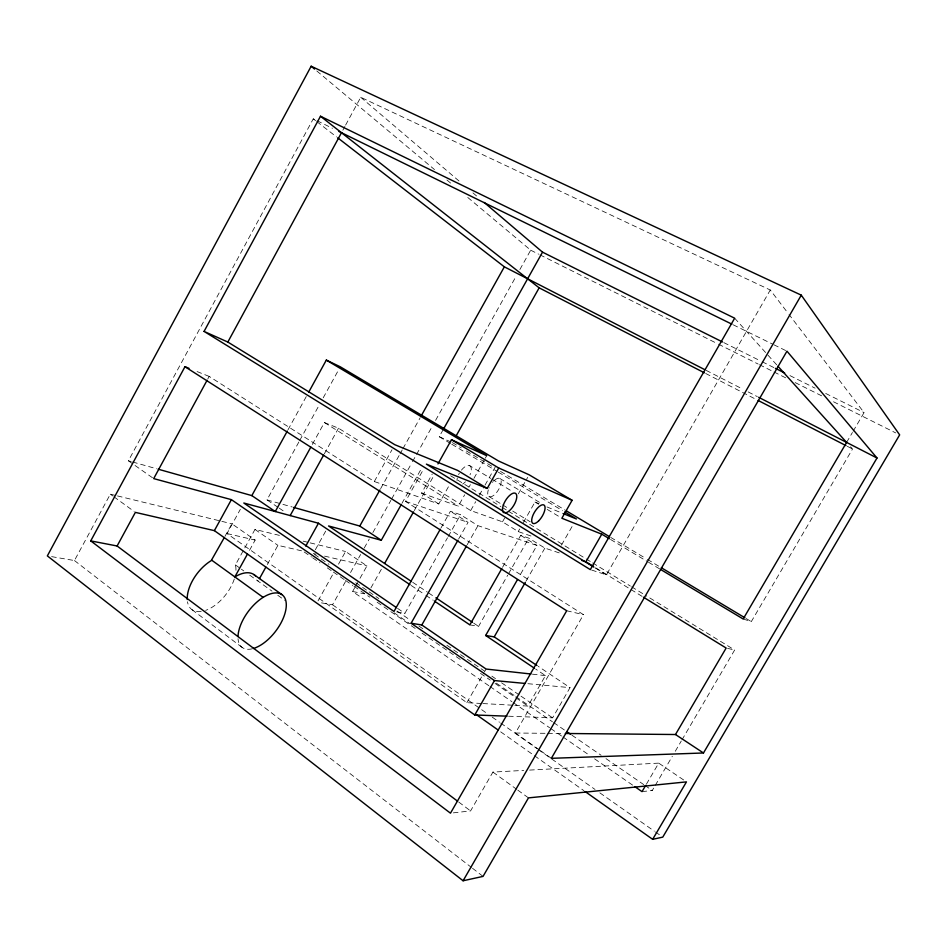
<?xml version="1.0" encoding="UTF-8"?>
<svg xmlns="http://www.w3.org/2000/svg" width="947" height="947" viewBox="0 0 947 947"><rect width="100%" height="100%" fill="white"/><g stroke="black" fill="none" stroke-linecap="round" stroke-linejoin="round"><path stroke-width="0.71" stroke-dasharray="4.74 3.55" d="M51.623 556.635L74.446 560.541L110.326 494.18L116.055 495.577M152.491 477.75L128.39 460.798L313.256 118.86L315.825 120.115M207.772 379.001L209.18 376.409L374.302 481.526L438.781 503.946L449.257 485.314M342.861 130.177L344.921 126.377M345.608 125.111L360.724 97.281L770.278 290.007L788.141 313.362M224.96 536.369L231.873 523.798L255.169 540.074L248.86 551.509M481.419 703.479L466.883 702.674L227.02 533.563L240.313 509.379M288.018 429.784L306.461 396.237M277.98 507.308L266.983 499.874L299.015 441.74M299.726 440.45L319.648 404.274M323.211 397.823L338.86 369.401M235.933 570.272A32.305 17.78 -51.9 0 0 235.412 564.909L254.98 529.432L280.466 535.635M312.285 444.474L324.383 422.551L338.493 428.198L470.683 510.551L502.49 521.833L518.21 531.563L533.303 536.819M324.288 453.897L338.493 428.198M267.279 564.53L277.909 545.342L302.957 551.13M315.339 549.757L325.768 530.971M374.302 481.526L391.975 449.789M318.026 600.895L333.569 573.03M338.517 564.163L345.584 551.497L366.927 565.927L358.333 581.28M380.635 488.652L399.338 455.116M400.048 453.826L402.215 449.967M402.925 448.677L420.196 417.722M321.471 602.872L332.539 604.766L345.501 581.565M350.544 572.533L360.629 554.48M364.24 548.041L369.283 539.009M372.881 532.557L390.898 500.324M391.62 499.033L411.791 462.941M412.513 461.651L432.684 425.546M435.573 420.385L516.269 275.979M519.879 269.528L530.687 250.186L466.184 196.136M488.806 685.687L352.604 591.508L354.746 587.673M355.468 586.394L357.611 582.559M401.919 503.39L421.119 469.073M450.547 443.492L439.242 436.709L442.829 430.281M539.376 749.894L515.393 733.025L583.482 614.674L405.517 501.401L422.788 470.552M438.781 503.946L421.569 493.127L432.246 474.056M370.904 587.909L381.748 568.591M414.253 510.611L433.762 475.82M441.006 527.952L450.405 511.25L460.502 514.718L477.963 525.668L536.949 545.425L518.885 577.137M421.569 493.127L458.277 506.148L464.681 494.784M468.943 487.208L470.363 484.686M473.926 478.377L484.592 459.449M485.302 458.182L486.722 455.661M396.71 611.94L404.878 613.384L447.505 537.778M448.227 536.499L460.502 514.718M470.683 510.551L475.69 501.661M479.277 495.317L484.296 486.427M485.006 485.148L496.477 464.835M458.679 538.95L468.055 522.342L450.405 511.25M467.167 544.762L477.963 525.668M502.49 521.833L504.644 518.021M518.329 493.872L527.692 477.347M518.21 531.563L519.666 528.994M523.312 522.578L534.984 502.04L538.997 503.674M502.549 567.324L520.72 535.363L528.805 538.133L544.868 548.088L559.926 553.131M469.842 624.866L478.566 626.405L507.687 575.231M508.421 573.953L528.805 538.133M526.058 581.067L544.868 548.088M466.883 702.674L483.953 672.772M484.675 671.53L486.095 669.044M561.464 545.117L572.84 525.194M514.848 705.337L527.929 706.071L545.448 675.613L535.682 669.067M453.353 812.857L470.576 810.928L492.925 772.077L523.738 770.408M591.65 570.058L606.411 574.829L770.278 290.007M508.551 716.216L552.61 717.85L570.035 687.64L538.239 666.357M646.387 784.199L658.721 763.128L684.054 780.245M846.606 442.415L852.43 432.471M853.152 431.228L864.066 412.596L789.04 314.522M642.03 791.633L652.282 790.485L654.507 786.685M655.241 785.418L672.311 756.322M675.282 751.255L681.213 741.134M681.958 739.867L734.647 650.021L645.428 595.284M743.158 618.995L751.302 621.623L852.537 448.996L850.56 446.806M529.61 770.089L658.721 763.128M515.393 733.025L546.241 733.309M547.709 733.321L563.867 733.475M482.875 703.562L513.392 705.255M527.893 683.698L570.035 687.64M532.415 674.169L545.448 675.613M352.604 591.508L364.631 593.84M227.02 533.563L255.169 540.074M313.244 553.51L316.073 554.161M324.549 556.126L366.927 565.927M566.697 610.756L583.482 614.674M727.568 648.364L734.647 650.021M117.475 495.932L220.426 521.004M221.858 521.359L231.873 523.798M303.111 541.151L308.769 542.536M310.19 542.88L345.584 551.497M128.39 460.798L131.219 461.591M132.639 461.994L156.764 468.801M266.983 499.874L292.292 507.012M405.517 501.401L468.055 522.342M197.071 371.567L209.18 376.409M547.011 506.953L561.701 512.966M439.242 436.709L451.068 442M317.103 120.754L332.504 128.307M733.227 324.821L772.598 344.128M773.912 344.779L786.957 351.171M723.804 342.613L760.855 361.091M762.181 361.754L774.09 367.696M789.964 375.616L815.107 388.163M825.701 393.443L864.066 412.596M530.687 250.186L538.618 254.163M539.944 254.826L717.151 343.524M718.477 344.187L758.145 364.05M759.47 364.713L772.693 371.331M774.019 371.993L785.915 377.948M795.172 382.588L821.629 395.822M833.526 401.777L895.684 432.897M706.142 370.36L742.898 389.217M748.154 391.916L757.34 396.627M705.681 373.473L756.819 399.776M847.293 446.297L852.537 448.996M452.394 442.592L461.26 447.907M466.326 450.938L492.913 466.871M500.513 471.417L565.11 510.102M610.708 537.411L646.174 558.659M647.44 559.417L658.84 566.247M746.236 618.58L751.302 621.623M451.802 444.25L497.057 471.381M498.311 472.139L562.411 510.587M610.614 539.494L647.227 561.453M648.482 562.21L659.846 569.017M499.862 478.484L540.121 502.715M534.984 502.04L538.654 504.242M547.212 509.403L559.44 516.778M461.438 470.138A11.056 5.102 -58.6 0 1 469.748 465.711L490.747 478.401M491.978 479.146L511.723 491.079M488.912 496.477L501.425 504.147M502.679 504.917L507.687 507.983M512.694 511.049L530.225 521.785M450.654 475.796L500.916 506.633M502.182 507.403L507.201 510.492M508.456 511.262L591.402 562.139M592.656 562.909L630.347 586.039M631.602 586.809L644.173 594.515M595.935 567.999L629.743 588.774M630.998 589.543L642.267 596.468M595.083 567.857L606.411 574.829M520.72 535.363L536.949 545.425M324.383 422.551L458.277 506.148M412.714 582.31L427.346 592.112M428.565 592.929L434.661 597.012M473.689 623.138L478.566 626.405M411.235 585.518L424.67 594.538M425.89 595.355L433.217 600.28M279.199 508.137L285.296 512.268M397.551 608.365L404.878 613.384M314.463 554.35L329.047 564.353M355.776 582.713L367.921 591.046M369.141 591.887L378.859 598.563M397.077 611.075L410.453 620.249M418.953 626.085L423.818 629.424M446.901 645.274L484.568 671.139M491.86 676.134L495.494 678.644M501.579 682.811L519.796 695.323M521.016 696.163L552.61 717.85M394.094 612.792L409.921 623.694M496.394 683.201L514.659 695.773M515.878 696.613L552.409 721.756M553.628 722.597L564.59 730.137M571.893 735.168L601.132 755.28M605.997 758.63L643.747 784.613M644.966 785.454L652.282 790.485M304.176 551.971L311.48 556.99M312.688 557.83L319.991 562.861M327.283 567.88L332.148 571.23M333.368 572.071L344.306 579.611M345.525 580.44L352.817 585.471M354.036 586.311L369.839 597.19M377.143 602.221L416.053 629.021M422.137 633.212L461.047 660M480.508 673.4L490.226 680.1M495.092 683.45L514.552 696.85M515.772 697.69L527.929 706.071M490.013 686.528L511.913 701.668M513.12 702.508L549.603 727.734M550.823 728.574L561.76 736.139M562.98 736.979L589.732 755.481M594.598 758.843L633.519 785.75M254.98 529.432L277.909 545.342M540.571 750.734L551.367 758.322M332.539 604.766L487.374 713.707M492.215 717.116L499.471 722.218M500.679 723.07L536.973 748.604M538.18 749.456L595.036 789.455M599.865 792.864L654.306 831.158M655.513 832.011L660.355 835.42M500.679 731.842L533.244 754.866M534.451 755.718L583.908 790.698M235.412 564.909L240.183 568.33M241.378 569.183L243.758 570.899M249.724 575.172L272.002 591.141M277.802 595.296L284.763 600.291M110.326 494.18L112.717 495.92M113.912 496.784L134.178 511.498M492.925 772.077L516.624 789.277M517.808 790.141L528.473 797.883M458.75 802.062L470.576 810.928M192.04 609.702L242.349 647.582M74.446 560.541L471.369 867.381M472.529 868.281L483.041 876.401M313.256 118.86L315.588 120.671M316.748 121.571L336.552 136.913M316.819 70.978L434.507 169.584M446.948 180.025L452.607 184.76M360.724 97.281L460.597 182.369M472.944 192.88L477.43 196.704M734.659 318.192L776.931 365.092M494.736 480.046A10.535 4.64 -58.7 0 1 501.105 482.958A10.535 4.64 -58.7 0 1 492.464 496.169A10.535 4.64 -58.7 0 1 488.309 489.883M488.972 488.06A10.535 4.64 -58.7 0 1 489.173 487.598M492.44 482.378A10.535 4.64 -58.7 0 1 493.079 481.632M493.742 480.946A10.535 4.64 -58.7 0 1 494.074 480.638M469.748 465.711A11.056 5.102 -58.6 0 1 470.032 474.778M465.439 481.786A11.056 5.102 -58.6 0 1 462.633 484.059M456.928 480.271A11.056 5.102 -58.6 0 1 457.33 478.069M458.573 474.719A11.056 5.102 -58.6 0 1 459.319 473.275M234.288 579.008A32.305 17.78 -51.9 0 1 230.843 586.962L230.109 588.276A32.305 17.78 -51.9 0 1 205.665 610.377M201.202 611.502A32.305 17.78 -51.9 0 1 187.47 601.747M257.821 580.215A32.648 17.377 -52.2 0 1 258.081 581.162M252.245 648.802A33.062 16.868 -52.6 0 1 238.04 638.728"/><path stroke-width="1.42" d="M652.661 839.326L662.77 837.124L899.65 434.874L801.269 295.156L311.161 66.231L47.35 555.901L463.083 880.769L483.041 876.401L528.473 797.883L686.468 781.879L652.661 839.326L585.116 791.55M184.973 366.714L566.697 610.756L450.476 813.189L90.734 540.891L184.973 366.714L189.009 368.336M204.067 331.414L320.488 116.232L734.659 318.192L590.312 569.62L204.067 331.414L227.836 342.056L394.804 444.711L457.638 470.41L487.208 488.427L498.738 468.007L572.118 500.3L561.879 518.258L601.783 534.191L609.359 538.736M90.734 540.891L117.108 545.993L135.362 512.374L214.377 530.64L474.79 714.973L507.083 716.169M207.073 380.292L153.698 478.602L231.388 499.649L393.988 611.454L440.272 529.243M227.836 342.056L341.488 132.71M214.377 530.64L231.388 499.649M187.246 599.546A32.305 17.78 -51.9 0 1 192.253 581.138L193.022 579.753A32.305 17.78 -51.9 0 1 211.205 560.636L224.261 537.636M158.185 469.191L251.831 495.601L287.308 431.074M308.592 392.366L326.324 360.097L340.293 366.809L498.619 461.035L529.136 474.802L572.118 500.3M247.463 554.054L234.844 576.912L235.436 576.557A32.648 17.377 -52.2 0 1 255.714 576.238M310.865 447.055L275.281 511.534L251.831 495.601M290.184 515.57L323.578 455.187M259.49 578.593L265.87 567.087M305.774 546.064L318.452 523.229L410.015 584.701M293.7 507.414L359.777 526.047L379.913 489.942M420.906 416.431L504.349 266.841L337.724 137.812M411.495 581.494L328.55 525.964L381.286 540.252L401.208 504.668M443.551 429.003L542.524 252.151L484.166 202.445M437.952 463.9L451.482 439.751L486.722 455.661L326.324 360.097M384.636 563.429L413.531 511.901M456.004 436.141L539.151 287.841L320.488 116.232M524.993 683.426L494.464 680.562L411.105 623.233L457.957 540.228M411.105 623.233L421.817 624.984L466.445 546.04M501.815 568.602L469.842 624.866L434.436 601.096M534.463 668.251L485.645 635.473L517.441 579.671M485.645 635.473L494.216 636.881L525.336 582.334M474.79 714.973L494.464 680.562M581.813 560.458L585.921 561.831L601.783 534.191M463.083 880.769L801.269 295.156M645.653 785.442L642.03 791.633L634.727 786.59M565.335 733.487L675.483 734.517L726.148 648.032L643.522 597.237M703.467 752.983L877.005 458.005L786.957 351.171L551.367 758.322L703.467 752.983L675.483 734.517M530.971 674.015L486.095 669.044L421.817 624.984M318.452 523.229L243.805 503.011L396.331 607.536M487.208 488.427L426.387 464.137L593.828 567.087M563.039 513.511L576.403 518.968L564.743 511.984M338.919 131.444L731.901 324.17M542.524 252.151L722.478 341.95M775.415 368.359L784.672 372.976M504.349 266.841L704.828 369.685M758.654 397.302L877.005 458.005M539.151 287.841L704.367 372.798M758.121 400.451L845.979 445.623M451.482 439.751L498.738 468.007M566.377 510.871L609.442 536.653M661.373 567.762L744.969 617.823M661.113 569.774L743.158 618.995L846.606 442.415L777.901 366.181M585.921 561.831L593.438 566.46M359.777 526.047L381.286 540.252M435.88 597.829L472.47 622.321M494.216 636.881L537.02 665.54M567.028 731.818L570.686 734.327M476.554 714.772L498.264 730.125M253.82 574.521L281.863 594.574M211.82 560.269L263.148 597.368M117.108 545.993L457.567 801.174M311.161 66.231L314.558 69.072M503.035 511.853A11.269 4.794 -58.6 0 1 509.368 495.672A11.269 4.794 -58.6 0 1 516.423 499.247A11.269 4.794 -58.6 0 1 505.118 512.907M504.124 512.765A11.269 4.794 -58.6 0 1 503.342 512.244M253.334 648.506A33.062 16.868 -52.6 0 0 280.016 624.689L280.774 623.351A33.062 16.868 -52.6 0 0 284.325 597.119A33.062 16.868 -52.6 0 0 263.74 597.001L262.532 597.746A33.062 16.868 -52.6 0 0 244.243 617.586L243.45 618.995A33.062 16.868 -52.6 0 0 238.005 636.455M538.583 520.957A10.725 4.356 -58.7 0 0 544.075 505.106A10.725 4.356 -58.7 0 0 532.474 516.506A10.725 4.356 -58.7 0 0 538.583 520.957"/></g></svg>
